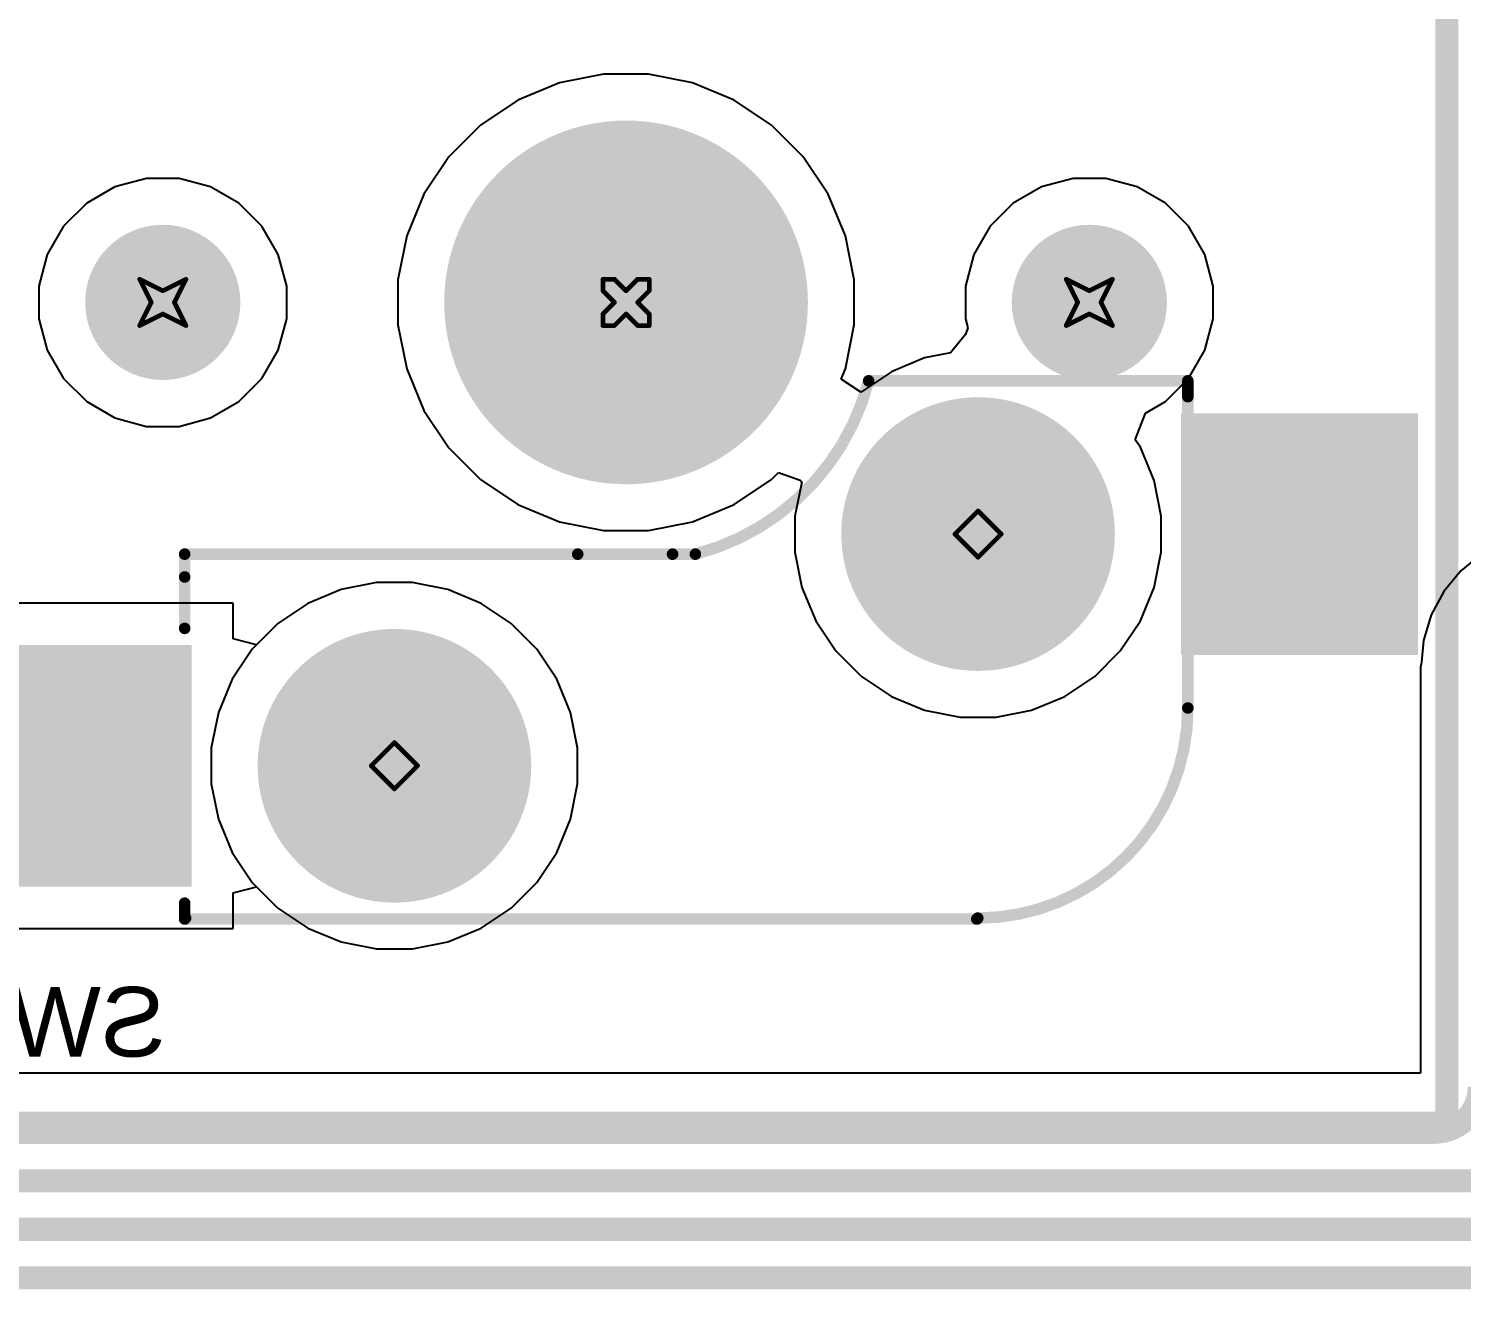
# Model space of a CAD drawing. Header units: inches. Extents: x 0 to 386, y 0 to 148.
# Drawn here: x 92.53 to 108.24, y 49.84 to 63.66 of the extents above; entities that cross this region are included whole.
import ezdxf

# ---------------------------------------------------------------- set-up
doc = ezdxf.new("R2010")
doc.units = ezdxf.units.IN
for name, color, linetype in [('Bottom Layer', 5, 'Continuous'), ('Bottom Overlay', 54, 'Continuous'), ('Bottom Paste', 16, 'Continuous'), ('Bottom Solder', 6, 'Continuous'), ('Drill Drawing', 1, 'Continuous'), ('Pad Holes', 156, 'Continuous'), ('Top Layer', 1, 'Continuous'), ('Top Overlay', 2, 'Continuous'), ('Top Solder', 216, 'Continuous')]:
    doc.layers.add(name, color=color, linetype=linetype)
doc.styles.add('Arial', font='', dxfattribs={"height": 0.2})
doc.styles.get('Arial').set_extended_font_data('Arial')

# ---------------------------------------------------------------- blocks, each defined once
blk = doc.blocks.new('CPG151101S11_16_B_19')
at = {"layer": 'Bottom Layer'}
for points in [[(5.4750081, 3.8150038), (7.975003099999999, 3.8150038), (7.975003099999999, 1.2649962), (5.4750081, 1.2649962)], [(-7.975003099999999, 1.2750038), (-5.4750081, 1.2750038), (-5.4750081, -1.2750038), (-7.975003099999999, -1.2750038)]]:
    blk.add_hatch(color=5, dxfattribs=at).paths.add_polyline_path(points)
at = {"layer": 'Bottom Paste'}
for points in [[(5.4750081, 3.8150038), (7.975003099999999, 3.8150038), (7.975003099999999, 1.2649962), (5.4750081, 1.2649962)], [(-7.975003099999999, 1.2750038), (-5.4750081, 1.2750038), (-5.4750081, -1.2750038), (-7.975003099999999, -1.2750038)]]:
    blk.add_hatch(color=16, dxfattribs=at).paths.add_polyline_path(points)
at = {"layer": 'Bottom Solder'}
for points in [[(5.4249955, 3.8650164), (8.025015699999999, 3.8650164), (8.025015699999999, 1.2149836), (5.4249955, 1.2149836)], [(-8.025015699999999, 1.3250164), (-5.4249955, 1.3250164), (-5.4249955, -1.3250164), (-8.025015699999999, -1.3250164)]]:
    blk.add_hatch(color=6, dxfattribs=at).paths.add_polyline_path(points)
h = blk.add_hatch(color=6, dxfattribs=at)
edge = h.paths.add_edge_path()
edge.add_arc((3.199892, 2.54), 0.1016, 0, 360)
h = blk.add_hatch(color=6, dxfattribs=at)
edge = h.paths.add_edge_path()
edge.add_arc((-3.199892, 0), 0.1016, 0, 360)
h = blk.add_hatch(color=6, dxfattribs=at)
edge = h.paths.add_edge_path()
edge.add_arc((-4.420108, -2.54), 0.1016, 0, 360)
h = blk.add_hatch(color=6, dxfattribs=at)
edge = h.paths.add_edge_path()
edge.add_arc((0.6598919999999999, -2.54), 0.1016, 0, 360)
h = blk.add_hatch(color=6, dxfattribs=at)
edge = h.paths.add_edge_path()
edge.add_arc((5.739891999999999, -2.54), 0.1016, 0, 360)
at = {"layer": 'Pad Holes'}
h = blk.add_hatch(color=7, dxfattribs=at)
edge = h.paths.add_edge_path()
edge.add_arc((3.199892, 2.54), 1.499997, 0, 360)
h = blk.add_hatch(color=7, dxfattribs=at)
edge = h.paths.add_edge_path()
edge.add_arc((-3.199892, 0), 1.499997, 0, 360)
h = blk.add_hatch(color=7, dxfattribs=at)
edge = h.paths.add_edge_path()
edge.add_arc((0.6598919999999999, -2.54), 1.9939, 0, 360)
h = blk.add_hatch(color=7, dxfattribs=at)
edge = h.paths.add_edge_path()
edge.add_arc((-4.420108, -2.54), 0.8509, 0, 360)
h = blk.add_hatch(color=7, dxfattribs=at)
edge = h.paths.add_edge_path()
edge.add_arc((5.739891999999999, -2.54), 0.8509, 0, 360)
at = {"layer": 'Top Solder'}
h = blk.add_hatch(color=216, dxfattribs=at)
edge = h.paths.add_edge_path()
edge.add_arc((3.199892, 2.54), 0.1016, 0, 360)
h = blk.add_hatch(color=216, dxfattribs=at)
edge = h.paths.add_edge_path()
edge.add_arc((-3.199892, 0), 0.1016, 0, 360)
h = blk.add_hatch(color=216, dxfattribs=at)
edge = h.paths.add_edge_path()
edge.add_arc((-4.420108, -2.54), 0.1016, 0, 360)
h = blk.add_hatch(color=216, dxfattribs=at)
edge = h.paths.add_edge_path()
edge.add_arc((0.6598919999999999, -2.54), 0.1016, 0, 360)
h = blk.add_hatch(color=216, dxfattribs=at)
edge = h.paths.add_edge_path()
edge.add_arc((5.739891999999999, -2.54), 0.1016, 0, 360)
at = {"layer": 'Bottom Overlay'}
for points in [[(-5.499989, 1.9063716, 0.127, 0.127, -0.4142135623730951), (-3.1963614, 4.209999199999999, 0.127, 0.127, 0)], [(5.499989, 4.2200068, 0.127, 0.127, 0), (-3.1863538, 4.2200068, 0.127, 0.127, 0)], [(5.499989, 4.2200068, 0.127, 0.127, -0.4142135623730951), (5.4899814, 4.209999199999999, 0.127, 0.127, 0)], [(5.499989, 4.2200068, 0.127, 0.127, 0), (5.499989, 4.046143799999999, 0.127, 0.127, 0)], [(-5.499989, 1.9063716, 0.127, 0.127, 0), (-5.499989, -1.5061438, 0.127, 0.127, 0)], [(5.499989, 1.0338562, 0.127, 0.127, 0), (5.499989, 0.4700016, 0.127, 0.127, 0)], [(5.5000144, 0.4699508, 0.127, 0.127, 0), (5.499989, 0.4700016, 0.127, 0.127, 0)], [(5.5000144, 0.4699508, 0.127, 0.127, 0), (5.5000144, 0.2200148, 0.127, 0.127, 0)], [(-1.99999854, -1.67998394, 0.127, 0.127, -0.2716855530014931), (-0.09999725999999999, 0.22001734, 0.127, 0.127, 0)], [(0.1500124, 0.2200148, 0.127, 0.127, 0), (-0.0999998, 0.2200148, 0.127, 0.127, 0)], [(1.1900154, 0.2200148, 0.127, 0.127, 0), (0.1500124, 0.2200148, 0.127, 0.127, 0)], [(5.5000144, 0.2200148, 0.127, 0.127, 0), (1.1900154, 0.2200148, 0.127, 0.127, 0)], [(-5.499989, -1.5061438, 0.127, 0.127, 0), (-5.499989, -1.6799814, 0.127, 0.127, 0)], [(-1.999996, -1.6799814, 0.127, 0.127, 0), (-5.499989, -1.6799814, 0.127, 0.127, 0)]]:
    blk.add_lwpolyline(points, format="xyseb", dxfattribs=at)
for points in [[(-3.2281114, 4.209999199999999, 0.0635, 0.0635, 1), (-3.1646114, 4.209999199999999, 0.0635, 0.0635, 1)], [(-3.2181038, 4.2200068, 0.0635, 0.0635, 1), (-3.1546038, 4.2200068, 0.0635, 0.0635, 1)], [(5.4582314, 4.209999199999999, 0.0635, 0.0635, 1), (5.521731399999999, 4.209999199999999, 0.0635, 0.0635, 1)], [(5.468239, 4.2200068, 0.0635, 0.0635, 1), (5.531739, 4.2200068, 0.0635, 0.0635, 1)], [(5.468239, 4.2200068, 0.0635, 0.0635, 1), (5.531739, 4.2200068, 0.0635, 0.0635, 1)], [(5.468239, 4.2200068, 0.0635, 0.0635, 1), (5.531739, 4.2200068, 0.0635, 0.0635, 1)], [(5.468239, 4.046143799999999, 0.0635, 0.0635, 1), (5.531739, 4.046143799999999, 0.0635, 0.0635, 1)], [(-5.531739, 1.9063716, 0.0635, 0.0635, 1), (-5.468239, 1.9063716, 0.0635, 0.0635, 1)], [(-5.531739, 1.9063716, 0.0635, 0.0635, 1), (-5.468239, 1.9063716, 0.0635, 0.0635, 1)], [(5.468239, 1.0338562, 0.0635, 0.0635, 1), (5.531739, 1.0338562, 0.0635, 0.0635, 1)], [(5.468239, 0.4700016, 0.0635, 0.0635, 1), (5.531739, 0.4700016, 0.0635, 0.0635, 1)], [(5.468239, 0.4700016, 0.0635, 0.0635, 1), (5.531739, 0.4700016, 0.0635, 0.0635, 1)], [(5.4682644, 0.4699508, 0.0635, 0.0635, 1), (5.5317644, 0.4699508, 0.0635, 0.0635, 1)], [(5.4682644, 0.4699508, 0.0635, 0.0635, 1), (5.5317644, 0.4699508, 0.0635, 0.0635, 1)], [(-0.1317498, 0.2200148, 0.0635, 0.0635, 1), (-0.0682498, 0.2200148, 0.0635, 0.0635, 1)], [(-0.13174726, 0.22001734, 0.0635, 0.0635, 1), (-0.06824725999999999, 0.22001734, 0.0635, 0.0635, 1)], [(0.1182624, 0.2200148, 0.0635, 0.0635, 1), (0.1817624, 0.2200148, 0.0635, 0.0635, 1)], [(0.1182624, 0.2200148, 0.0635, 0.0635, 1), (0.1817624, 0.2200148, 0.0635, 0.0635, 1)], [(1.1582654, 0.2200148, 0.0635, 0.0635, 1), (1.2217654, 0.2200148, 0.0635, 0.0635, 1)], [(1.1582654, 0.2200148, 0.0635, 0.0635, 1), (1.2217654, 0.2200148, 0.0635, 0.0635, 1)], [(5.4682644, 0.2200148, 0.0635, 0.0635, 1), (5.5317644, 0.2200148, 0.0635, 0.0635, 1)], [(5.4682644, 0.2200148, 0.0635, 0.0635, 1), (5.5317644, 0.2200148, 0.0635, 0.0635, 1)], [(-5.531739, -1.5061438, 0.0635, 0.0635, 1), (-5.468239, -1.5061438, 0.0635, 0.0635, 1)], [(-5.531739, -1.5061438, 0.0635, 0.0635, 1), (-5.468239, -1.5061438, 0.0635, 0.0635, 1)], [(-5.531739, -1.6799814, 0.0635, 0.0635, 1), (-5.468239, -1.6799814, 0.0635, 0.0635, 1)], [(-5.531739, -1.6799814, 0.0635, 0.0635, 1), (-5.468239, -1.6799814, 0.0635, 0.0635, 1)], [(-2.03174854, -1.67998394, 0.0635, 0.0635, 1), (-1.96824854, -1.67998394, 0.0635, 0.0635, 1)], [(-2.031746, -1.6799814, 0.0635, 0.0635, 1), (-1.968246, -1.6799814, 0.0635, 0.0635, 1)]]:
    blk.add_lwpolyline(points, format="xyseb", close=True, dxfattribs=at)

msp = doc.modelspace()

# ---------------------------------------------------------------- linework, layer by layer
at = {"layer": 'Bottom Layer'}
for p, q in [((98.83847644, 63.16190567999999), (98.35511444, 63.06575906)), ((99.33130756, 63.16190567999999), (98.83847644, 63.16190567999999)), ((99.81466956, 63.06575906), (99.33130756, 63.16190567999999)), ((98.35511444, 63.06575906), (97.89979911999998, 62.87716151999999)), ((100.26998488, 62.87716151999999), (99.81466956, 63.06575906)), ((97.89979911999998, 62.87716151999999), (97.49002346, 62.60335713999999)), ((100.67976054, 62.60335713999999), (100.26998488, 62.87716151999999)), ((97.49002346, 62.60335713999999), (97.14154054, 62.25487422)), ((101.02824346, 62.25487422), (100.67976054, 62.60335713999999)), ((97.14154054, 62.25487422), (96.86773615999999, 61.84509856)), ((101.30204784, 61.84509856), (101.02824346, 62.25487422)), ((93.48037692, 61.92629728), (93.17050961999999, 61.74739492)), ((93.82598963999999, 62.01890568), (93.48037692, 61.92629728)), ((94.18379436, 62.01890568), (93.82598963999999, 62.01890568)), ((94.52940708, 61.92629728), (94.18379436, 62.01890568)), ((94.83927437999999, 61.74739492), (94.52940708, 61.92629728)), ((103.64037692, 61.92629728), (103.33050962, 61.74739492)), ((103.98598964, 62.01890568), (103.64037692, 61.92629728)), ((104.34379436, 62.01890568), (103.98598964, 62.01890568)), ((104.68940708, 61.92629728), (104.34379436, 62.01890568)), ((104.99927438, 61.74739492), (104.68940708, 61.92629728)), ((93.17050961999999, 61.74739492), (92.91750275999999, 61.49438806)), ((95.09228123999999, 61.49438806), (94.83927437999999, 61.74739492)), ((96.86773615999999, 61.84509856), (96.67913862, 61.38978324)), ((101.49064538, 61.38978324), (101.30204784, 61.84509856)), ((103.33050962, 61.74739492), (103.07750276, 61.49438806)), ((105.25228124, 61.49438806), (104.99927438, 61.74739492)), ((92.91750275999999, 61.49438806), (92.7386004, 61.18452076)), ((95.27118359999999, 61.18452076), (95.09228123999999, 61.49438806)), ((103.07750276, 61.49438806), (102.8986004, 61.18452076)), ((105.4311836, 61.18452076), (105.25228124, 61.49438806)), ((96.67913862, 61.38978324), (96.58299199999999, 60.90642124)), ((101.586792, 60.90642124), (101.49064538, 61.38978324)), ((92.7386004, 61.18452076), (92.64599199999999, 60.83890803999999)), ((95.36379199999999, 60.83890803999999), (95.27118359999999, 61.18452076)), ((102.8986004, 61.18452076), (102.805992, 60.83890803999999)), ((105.523792, 60.83890803999999), (105.4311836, 61.18452076)), ((92.64599199999999, 60.83890803999999), (92.64599199999999, 60.48110332)), ((95.36379199999999, 60.48110332), (95.36379199999999, 60.83890803999999)), ((96.58299199999999, 60.90642124), (96.58299199999999, 60.41359011999999)), ((101.586792, 60.41359011999999), (101.586792, 60.90642124)), ((102.805992, 60.83890803999999), (102.805992, 60.48110332)), ((105.523792, 60.48110332), (105.523792, 60.83890803999999)), ((92.64599199999999, 60.48110332), (92.7386004, 60.13549059999999)), ((95.27118359999999, 60.13549059999999), (95.36379199999999, 60.48110332)), ((96.58299199999999, 60.41359011999999), (96.67913862, 59.93022812)), ((101.49064538, 59.93022812), (101.586792, 60.41359011999999)), ((102.805992, 60.48110332), (102.83254516, 60.38200522)), ((102.83254516, 60.38200522), (102.80713246, 60.30662817999999)), ((105.4311836, 60.13549059999999), (105.523792, 60.48110332)), ((102.80713246, 60.30662817999999), (102.64317292, 60.10736772)), ((92.7386004, 60.13549059999999), (92.91750275999999, 59.8256233)), ((95.09228123999999, 59.8256233), (95.27118359999999, 60.13549059999999)), ((102.3589647, 60.05083494), (101.99353236, 59.89946871999999)), ((102.64317292, 60.10736772), (102.3589647, 60.05083494)), ((105.25228124, 59.8256233), (105.4311836, 60.13549059999999)), ((96.67913862, 59.93022812), (96.86773615999999, 59.4749128)), ((101.44446564, 59.81874244), (101.49064538, 59.93022812)), ((101.99353236, 59.89946871999999), (101.66465316, 59.67971807999999)), ((92.91750275999999, 59.8256233), (93.17050961999999, 59.57261644)), ((94.83927437999999, 59.57261644), (95.09228123999999, 59.8256233)), ((101.65979922, 59.67486414), (101.44446564, 59.81874244)), ((104.99927438, 59.57261644), (105.25228124, 59.8256233)), ((93.17050961999999, 59.57261644), (93.48037692, 59.39371408)), ((94.52940708, 59.39371408), (94.83927437999999, 59.57261644)), ((101.66465316, 59.67971807999999), (101.65979922, 59.67486414)), ((104.7793815, 59.44566216), (104.99927438, 59.57261644)), ((93.48037692, 59.39371408), (93.82598963999999, 59.30110568)), ((94.18379436, 59.30110568), (94.52940708, 59.39371408)), ((96.86773615999999, 59.4749128), (97.14154054, 59.06513713999999)), ((104.66859178, 59.15428098), (104.7793815, 59.44566216)), ((93.82598963999999, 59.30110568), (94.18379436, 59.30110568)), ((104.72413904, 59.07114932), (104.66859178, 59.15428098)), ((104.87550526, 58.70571698), (104.72413904, 59.07114932)), ((97.14154054, 59.06513713999999), (97.49002346, 58.71665422)), ((100.67976054, 58.71665422), (100.75713656, 58.79403024)), ((100.75713656, 58.79403024), (100.99449448, 58.70951935999999)), ((97.49002346, 58.71665422), (97.89979911999998, 58.44284984)), ((100.26998488, 58.44284984), (100.67976054, 58.71665422)), ((101.01032376, 58.68800556), (100.936679, 58.31777516)), ((100.99449448, 58.70951935999999), (101.01032376, 58.68800556)), ((104.952673, 58.31777516), (104.87550526, 58.70571698)), ((97.89979911999998, 58.44284984), (98.35511444, 58.25425229999999)), ((99.81466956, 58.25425229999999), (100.26998488, 58.44284984)), ((100.936679, 58.31777516), (100.936679, 57.9222362)), ((104.952673, 57.9222362), (104.952673, 58.31777516)), ((98.35511444, 58.25425229999999), (98.83847644, 58.15810568)), ((98.83847644, 58.15810568), (99.33130756, 58.15810568)), ((99.33130756, 58.15810568), (99.81466956, 58.25425229999999)), ((100.936679, 57.9222362), (101.01384674, 57.53429438)), ((104.87550526, 57.53429438), (104.952673, 57.9222362)), ((108.46309778, 57.90270867999999), (108.23697682, 57.71713628)), ((108.23697682, 57.71713628), (108.05140442, 57.49101532)), ((95.95918069999999, 57.51083494), (95.59374835999999, 57.35946872)), ((96.34712252, 57.58800268), (95.95918069999999, 57.51083494)), ((96.74266148, 57.58800268), (96.34712252, 57.58800268)), ((97.13060329999999, 57.51083494), (96.74266148, 57.58800268)), ((97.49603563999999, 57.35946872), (97.13060329999999, 57.51083494)), ((101.01384674, 57.53429438), (101.16521296, 57.16886204)), ((104.72413904, 57.16886204), (104.87550526, 57.53429438)), ((94.7777759, 57.36300948), (91.26178089999999, 57.36300948)), ((94.7777759, 56.97252258), (94.7777759, 57.36300948)), ((95.59374835999999, 57.35946872), (95.26486915999999, 57.13971807999999)), ((97.82491484, 57.13971807999999), (97.49603563999999, 57.35946872)), ((108.05140442, 57.49101532), (107.9135129, 57.23303513999999)), ((107.9135129, 57.23303513999999), (107.82859816, 56.9531119)), ((95.26486915999999, 57.13971807999999), (95.0317759, 56.90662482)), ((98.10460439999999, 56.86002851999999), (97.82491484, 57.13971807999999)), ((101.16521296, 57.16886204), (101.3849636, 56.83998284)), ((104.5043884, 56.83998284), (104.72413904, 57.16886204)), ((95.0317759, 56.90662482), (94.7777759, 56.97252258)), ((107.82859816, 56.9531119), (107.8050803, 56.71433158)), ((98.32435504, 56.53114932), (98.10460439999999, 56.86002851999999)), ((101.3849636, 56.83998284), (101.66465316, 56.56029328)), ((104.22469884, 56.56029328), (104.5043884, 56.83998284)), ((107.8050803, 56.71433158), (107.79467138, 56.66199996)), ((101.66465316, 56.56029328), (101.99353236, 56.34054264)), ((103.89581964, 56.34054264), (104.22469884, 56.56029328)), ((107.79467138, 56.66199996), (107.79467138, 52.20943837999999)), ((98.47572126, 56.16571698), (98.32435504, 56.53114932)), ((101.99353236, 56.34054264), (102.3589647, 56.18917642)), ((103.5303873, 56.18917642), (103.89581964, 56.34054264)), ((98.552889, 55.77777516), (98.47572126, 56.16571698)), ((102.3589647, 56.18917642), (102.74690652, 56.11200868)), ((102.74690652, 56.11200868), (103.14244548, 56.11200868)), ((103.14244548, 56.11200868), (103.5303873, 56.18917642)), ((98.552889, 55.3822362), (98.552889, 55.77777516)), ((98.47572126, 54.99429438), (98.552889, 55.3822362)), ((98.32435504, 54.62886204), (98.47572126, 54.99429438)), ((98.10460439999999, 54.29998283999999), (98.32435504, 54.62886204)), ((94.7777759, 54.18748878), (95.0317759, 54.25338654)), ((95.0317759, 54.25338654), (95.26486915999999, 54.02029328)), ((97.82491484, 54.02029328), (98.10460439999999, 54.29998283999999)), ((94.7777759, 53.79700188), (94.7777759, 54.18748878)), ((95.26486915999999, 54.02029328), (95.59374835999999, 53.80054264)), ((97.49603563999999, 53.80054264), (97.82491484, 54.02029328)), ((91.26178089999999, 53.79700188), (94.7777759, 53.79700188)), ((95.59374835999999, 53.80054264), (95.95918069999999, 53.64917642)), ((97.13060329999999, 53.64917642), (97.49603563999999, 53.80054264)), ((95.95918069999999, 53.64917642), (96.34712252, 53.57200868)), ((96.34712252, 53.57200868), (96.74266148, 53.57200868)), ((96.74266148, 53.57200868), (97.13060329999999, 53.64917642)), ((107.79467138, 52.20943837999999), (91.13246441999999, 52.20943837999999))]:
    msp.add_line(p, q, dxfattribs=at)
for points in [[(108.4421123, 52.06221744, 0.254, 0.254, -0.4142135623730951), (107.94189232, 51.56199745999999, 0.254, 0.254, 0)], [(91.13246441999999, 51.56199745999999, 0.254, 0.254, 0), (107.94189232, 51.56199745999999, 0.254, 0.254, 0)], [(63.0811286, 51.03049992, 0.254, 0.254, 0), (108.46661314, 51.03049992, 0.254, 0.254, 0)], [(23.12309574, 50.49900237999999, 0.254, 0.254, 0), (108.89492318, 50.49900237999999, 0.254, 0.254, 0)], [(23.03755108, 49.96750484, 0.254, 0.254, 0), (109.4108683, 49.96750484, 0.254, 0.254, 0)]]:
    msp.add_lwpolyline(points, format="xyseb", dxfattribs=at)
msp.add_lwpolyline([(107.87839232, 51.56199745999999, 0.127, 0.127, 1), (108.00539232, 51.56199745999999, 0.127, 0.127, 1)], format="xyseb", close=True, dxfattribs=at)
msp.add_lwpolyline([(107.87839232, 51.56199745999999, 0.127, 0.127, 1), (108.00539232, 51.56199745999999, 0.127, 0.127, 1)], format="xyseb", close=True, dxfattribs=at)
at = {"layer": 'Drill Drawing'}
for points in [[(93.750892, 60.91400568, 0.0508, 0.0508, 0), (94.004892, 60.78700568, 0.0508, 0.0508, 0)], [(93.750892, 60.91400568, 0.0508, 0.0508, 0), (93.877892, 60.66000567999999, 0.0508, 0.0508, 0)], [(94.004892, 60.78700568, 0.0508, 0.0508, 0), (94.258892, 60.91400568, 0.0508, 0.0508, 0)], [(94.131892, 60.66000567999999, 0.0508, 0.0508, 0), (94.258892, 60.91400568, 0.0508, 0.0508, 0)], [(98.83089199999999, 60.78700568, 0.0508, 0.0508, 0), (98.83089199999999, 60.91400568, 0.0508, 0.0508, 0)], [(98.83089199999999, 60.91400568, 0.0508, 0.0508, 0), (98.957892, 60.91400568, 0.0508, 0.0508, 0)], [(98.83089199999999, 60.78700568, 0.0508, 0.0508, 0), (98.957892, 60.66000567999999, 0.0508, 0.0508, 0)], [(98.957892, 60.91400568, 0.0508, 0.0508, 0), (99.084892, 60.78700568, 0.0508, 0.0508, 0)], [(99.084892, 60.78700568, 0.0508, 0.0508, 0), (99.21189199999999, 60.91400568, 0.0508, 0.0508, 0)], [(99.21189199999999, 60.91400568, 0.0508, 0.0508, 0), (99.33889199999999, 60.91400568, 0.0508, 0.0508, 0)], [(99.21189199999999, 60.66000567999999, 0.0508, 0.0508, 0), (99.33889199999999, 60.78700568, 0.0508, 0.0508, 0)], [(99.33889199999999, 60.78700568, 0.0508, 0.0508, 0), (99.33889199999999, 60.91400568, 0.0508, 0.0508, 0)], [(103.910892, 60.91400568, 0.0508, 0.0508, 0), (104.164892, 60.78700568, 0.0508, 0.0508, 0)], [(103.910892, 60.91400568, 0.0508, 0.0508, 0), (104.037892, 60.66000567999999, 0.0508, 0.0508, 0)], [(104.164892, 60.78700568, 0.0508, 0.0508, 0), (104.418892, 60.91400568, 0.0508, 0.0508, 0)], [(104.291892, 60.66000567999999, 0.0508, 0.0508, 0), (104.418892, 60.91400568, 0.0508, 0.0508, 0)], [(93.750892, 60.40600568, 0.0508, 0.0508, 0), (93.877892, 60.66000567999999, 0.0508, 0.0508, 0)], [(94.131892, 60.66000567999999, 0.0508, 0.0508, 0), (94.258892, 60.40600568, 0.0508, 0.0508, 0)], [(98.83089199999999, 60.53300568, 0.0508, 0.0508, 0), (98.957892, 60.66000567999999, 0.0508, 0.0508, 0)], [(99.21189199999999, 60.66000567999999, 0.0508, 0.0508, 0), (99.33889199999999, 60.53300568, 0.0508, 0.0508, 0)], [(103.910892, 60.40600568, 0.0508, 0.0508, 0), (104.037892, 60.66000567999999, 0.0508, 0.0508, 0)], [(104.291892, 60.66000567999999, 0.0508, 0.0508, 0), (104.418892, 60.40600568, 0.0508, 0.0508, 0)], [(93.750892, 60.40600568, 0.0508, 0.0508, 0), (94.004892, 60.53300568, 0.0508, 0.0508, 0)], [(94.004892, 60.53300568, 0.0508, 0.0508, 0), (94.258892, 60.40600568, 0.0508, 0.0508, 0)], [(98.83089199999999, 60.40600568, 0.0508, 0.0508, 0), (98.83089199999999, 60.53300568, 0.0508, 0.0508, 0)], [(98.957892, 60.40600568, 0.0508, 0.0508, 0), (99.084892, 60.53300568, 0.0508, 0.0508, 0)], [(99.084892, 60.53300568, 0.0508, 0.0508, 0), (99.21189199999999, 60.40600568, 0.0508, 0.0508, 0)], [(99.33889199999999, 60.40600568, 0.0508, 0.0508, 0), (99.33889199999999, 60.53300568, 0.0508, 0.0508, 0)], [(103.910892, 60.40600568, 0.0508, 0.0508, 0), (104.164892, 60.53300568, 0.0508, 0.0508, 0)], [(104.164892, 60.53300568, 0.0508, 0.0508, 0), (104.418892, 60.40600568, 0.0508, 0.0508, 0)], [(98.83089199999999, 60.40600568, 0.0508, 0.0508, 0), (98.957892, 60.40600568, 0.0508, 0.0508, 0)], [(99.21189199999999, 60.40600568, 0.0508, 0.0508, 0), (99.33889199999999, 60.40600568, 0.0508, 0.0508, 0)], [(102.690676, 58.12000568, 0.0508, 0.0508, 0), (102.944676, 58.37400568, 0.0508, 0.0508, 0)], [(102.944676, 58.37400568, 0.0508, 0.0508, 0), (103.198676, 58.12000568, 0.0508, 0.0508, 0)], [(102.690676, 58.12000568, 0.0508, 0.0508, 0), (102.944676, 57.86600567999999, 0.0508, 0.0508, 0)], [(102.944676, 57.86600567999999, 0.0508, 0.0508, 0), (103.198676, 58.12000568, 0.0508, 0.0508, 0)], [(96.29089199999999, 55.58000568, 0.0508, 0.0508, 0), (96.54489199999999, 55.83400567999999, 0.0508, 0.0508, 0)], [(96.54489199999999, 55.83400567999999, 0.0508, 0.0508, 0), (96.798892, 55.58000568, 0.0508, 0.0508, 0)], [(96.29089199999999, 55.58000568, 0.0508, 0.0508, 0), (96.54489199999999, 55.32600567999999, 0.0508, 0.0508, 0)], [(96.54489199999999, 55.32600567999999, 0.0508, 0.0508, 0), (96.798892, 55.58000568, 0.0508, 0.0508, 0)]]:
    msp.add_lwpolyline(points, format="xyseb", dxfattribs=at)
for points in [[(93.738192, 60.91400568, 0.0254, 0.0254, 1), (93.76359199999999, 60.91400568, 0.0254, 0.0254, 1)], [(93.738192, 60.91400568, 0.0254, 0.0254, 1), (93.76359199999999, 60.91400568, 0.0254, 0.0254, 1)], [(93.992192, 60.78700568, 0.0254, 0.0254, 1), (94.017592, 60.78700568, 0.0254, 0.0254, 1)], [(93.992192, 60.78700568, 0.0254, 0.0254, 1), (94.017592, 60.78700568, 0.0254, 0.0254, 1)], [(94.246192, 60.91400568, 0.0254, 0.0254, 1), (94.271592, 60.91400568, 0.0254, 0.0254, 1)], [(94.246192, 60.91400568, 0.0254, 0.0254, 1), (94.271592, 60.91400568, 0.0254, 0.0254, 1)], [(98.818192, 60.91400568, 0.0254, 0.0254, 1), (98.843592, 60.91400568, 0.0254, 0.0254, 1)], [(98.818192, 60.91400568, 0.0254, 0.0254, 1), (98.843592, 60.91400568, 0.0254, 0.0254, 1)], [(98.818192, 60.78700568, 0.0254, 0.0254, 1), (98.843592, 60.78700568, 0.0254, 0.0254, 1)], [(98.818192, 60.78700568, 0.0254, 0.0254, 1), (98.843592, 60.78700568, 0.0254, 0.0254, 1)], [(98.94519199999999, 60.91400568, 0.0254, 0.0254, 1), (98.970592, 60.91400568, 0.0254, 0.0254, 1)], [(98.94519199999999, 60.91400568, 0.0254, 0.0254, 1), (98.970592, 60.91400568, 0.0254, 0.0254, 1)], [(99.07219199999999, 60.78700568, 0.0254, 0.0254, 1), (99.09759199999999, 60.78700568, 0.0254, 0.0254, 1)], [(99.07219199999999, 60.78700568, 0.0254, 0.0254, 1), (99.09759199999999, 60.78700568, 0.0254, 0.0254, 1)], [(99.199192, 60.91400568, 0.0254, 0.0254, 1), (99.224592, 60.91400568, 0.0254, 0.0254, 1)], [(99.199192, 60.91400568, 0.0254, 0.0254, 1), (99.224592, 60.91400568, 0.0254, 0.0254, 1)], [(99.326192, 60.91400568, 0.0254, 0.0254, 1), (99.351592, 60.91400568, 0.0254, 0.0254, 1)], [(99.326192, 60.91400568, 0.0254, 0.0254, 1), (99.351592, 60.91400568, 0.0254, 0.0254, 1)], [(99.326192, 60.78700568, 0.0254, 0.0254, 1), (99.351592, 60.78700568, 0.0254, 0.0254, 1)], [(99.326192, 60.78700568, 0.0254, 0.0254, 1), (99.351592, 60.78700568, 0.0254, 0.0254, 1)], [(103.898192, 60.91400568, 0.0254, 0.0254, 1), (103.923592, 60.91400568, 0.0254, 0.0254, 1)], [(103.898192, 60.91400568, 0.0254, 0.0254, 1), (103.923592, 60.91400568, 0.0254, 0.0254, 1)], [(104.152192, 60.78700568, 0.0254, 0.0254, 1), (104.177592, 60.78700568, 0.0254, 0.0254, 1)], [(104.152192, 60.78700568, 0.0254, 0.0254, 1), (104.177592, 60.78700568, 0.0254, 0.0254, 1)], [(104.406192, 60.91400568, 0.0254, 0.0254, 1), (104.431592, 60.91400568, 0.0254, 0.0254, 1)], [(104.406192, 60.91400568, 0.0254, 0.0254, 1), (104.431592, 60.91400568, 0.0254, 0.0254, 1)], [(93.865192, 60.66000567999999, 0.0254, 0.0254, 1), (93.890592, 60.66000567999999, 0.0254, 0.0254, 1)], [(93.865192, 60.66000567999999, 0.0254, 0.0254, 1), (93.890592, 60.66000567999999, 0.0254, 0.0254, 1)], [(94.119192, 60.66000567999999, 0.0254, 0.0254, 1), (94.14459199999999, 60.66000567999999, 0.0254, 0.0254, 1)], [(94.119192, 60.66000567999999, 0.0254, 0.0254, 1), (94.14459199999999, 60.66000567999999, 0.0254, 0.0254, 1)], [(98.94519199999999, 60.66000567999999, 0.0254, 0.0254, 1), (98.970592, 60.66000567999999, 0.0254, 0.0254, 1)], [(98.94519199999999, 60.66000567999999, 0.0254, 0.0254, 1), (98.970592, 60.66000567999999, 0.0254, 0.0254, 1)], [(99.199192, 60.66000567999999, 0.0254, 0.0254, 1), (99.224592, 60.66000567999999, 0.0254, 0.0254, 1)], [(99.199192, 60.66000567999999, 0.0254, 0.0254, 1), (99.224592, 60.66000567999999, 0.0254, 0.0254, 1)], [(104.025192, 60.66000567999999, 0.0254, 0.0254, 1), (104.050592, 60.66000567999999, 0.0254, 0.0254, 1)], [(104.025192, 60.66000567999999, 0.0254, 0.0254, 1), (104.050592, 60.66000567999999, 0.0254, 0.0254, 1)], [(104.279192, 60.66000567999999, 0.0254, 0.0254, 1), (104.304592, 60.66000567999999, 0.0254, 0.0254, 1)], [(104.279192, 60.66000567999999, 0.0254, 0.0254, 1), (104.304592, 60.66000567999999, 0.0254, 0.0254, 1)], [(93.992192, 60.53300568, 0.0254, 0.0254, 1), (94.017592, 60.53300568, 0.0254, 0.0254, 1)], [(93.992192, 60.53300568, 0.0254, 0.0254, 1), (94.017592, 60.53300568, 0.0254, 0.0254, 1)], [(98.818192, 60.53300568, 0.0254, 0.0254, 1), (98.843592, 60.53300568, 0.0254, 0.0254, 1)], [(98.818192, 60.53300568, 0.0254, 0.0254, 1), (98.843592, 60.53300568, 0.0254, 0.0254, 1)], [(99.07219199999999, 60.53300568, 0.0254, 0.0254, 1), (99.09759199999999, 60.53300568, 0.0254, 0.0254, 1)], [(99.07219199999999, 60.53300568, 0.0254, 0.0254, 1), (99.09759199999999, 60.53300568, 0.0254, 0.0254, 1)], [(99.326192, 60.53300568, 0.0254, 0.0254, 1), (99.351592, 60.53300568, 0.0254, 0.0254, 1)], [(99.326192, 60.53300568, 0.0254, 0.0254, 1), (99.351592, 60.53300568, 0.0254, 0.0254, 1)], [(104.152192, 60.53300568, 0.0254, 0.0254, 1), (104.177592, 60.53300568, 0.0254, 0.0254, 1)], [(104.152192, 60.53300568, 0.0254, 0.0254, 1), (104.177592, 60.53300568, 0.0254, 0.0254, 1)], [(93.738192, 60.40600568, 0.0254, 0.0254, 1), (93.76359199999999, 60.40600568, 0.0254, 0.0254, 1)], [(93.738192, 60.40600568, 0.0254, 0.0254, 1), (93.76359199999999, 60.40600568, 0.0254, 0.0254, 1)], [(94.246192, 60.40600568, 0.0254, 0.0254, 1), (94.271592, 60.40600568, 0.0254, 0.0254, 1)], [(94.246192, 60.40600568, 0.0254, 0.0254, 1), (94.271592, 60.40600568, 0.0254, 0.0254, 1)], [(98.818192, 60.40600568, 0.0254, 0.0254, 1), (98.843592, 60.40600568, 0.0254, 0.0254, 1)], [(98.818192, 60.40600568, 0.0254, 0.0254, 1), (98.843592, 60.40600568, 0.0254, 0.0254, 1)], [(98.94519199999999, 60.40600568, 0.0254, 0.0254, 1), (98.970592, 60.40600568, 0.0254, 0.0254, 1)], [(98.94519199999999, 60.40600568, 0.0254, 0.0254, 1), (98.970592, 60.40600568, 0.0254, 0.0254, 1)], [(99.199192, 60.40600568, 0.0254, 0.0254, 1), (99.224592, 60.40600568, 0.0254, 0.0254, 1)], [(99.199192, 60.40600568, 0.0254, 0.0254, 1), (99.224592, 60.40600568, 0.0254, 0.0254, 1)], [(99.326192, 60.40600568, 0.0254, 0.0254, 1), (99.351592, 60.40600568, 0.0254, 0.0254, 1)], [(99.326192, 60.40600568, 0.0254, 0.0254, 1), (99.351592, 60.40600568, 0.0254, 0.0254, 1)], [(103.898192, 60.40600568, 0.0254, 0.0254, 1), (103.923592, 60.40600568, 0.0254, 0.0254, 1)], [(103.898192, 60.40600568, 0.0254, 0.0254, 1), (103.923592, 60.40600568, 0.0254, 0.0254, 1)], [(104.406192, 60.40600568, 0.0254, 0.0254, 1), (104.431592, 60.40600568, 0.0254, 0.0254, 1)], [(104.406192, 60.40600568, 0.0254, 0.0254, 1), (104.431592, 60.40600568, 0.0254, 0.0254, 1)], [(102.931976, 58.37400568, 0.0254, 0.0254, 1), (102.957376, 58.37400568, 0.0254, 0.0254, 1)], [(102.931976, 58.37400568, 0.0254, 0.0254, 1), (102.957376, 58.37400568, 0.0254, 0.0254, 1)], [(102.677976, 58.12000568, 0.0254, 0.0254, 1), (102.703376, 58.12000568, 0.0254, 0.0254, 1)], [(102.677976, 58.12000568, 0.0254, 0.0254, 1), (102.703376, 58.12000568, 0.0254, 0.0254, 1)], [(103.185976, 58.12000568, 0.0254, 0.0254, 1), (103.211376, 58.12000568, 0.0254, 0.0254, 1)], [(103.185976, 58.12000568, 0.0254, 0.0254, 1), (103.211376, 58.12000568, 0.0254, 0.0254, 1)], [(102.931976, 57.86600567999999, 0.0254, 0.0254, 1), (102.957376, 57.86600567999999, 0.0254, 0.0254, 1)], [(102.931976, 57.86600567999999, 0.0254, 0.0254, 1), (102.957376, 57.86600567999999, 0.0254, 0.0254, 1)], [(96.532192, 55.83400567999999, 0.0254, 0.0254, 1), (96.557592, 55.83400567999999, 0.0254, 0.0254, 1)], [(96.532192, 55.83400567999999, 0.0254, 0.0254, 1), (96.557592, 55.83400567999999, 0.0254, 0.0254, 1)], [(96.27819199999999, 55.58000568, 0.0254, 0.0254, 1), (96.303592, 55.58000568, 0.0254, 0.0254, 1)], [(96.27819199999999, 55.58000568, 0.0254, 0.0254, 1), (96.303592, 55.58000568, 0.0254, 0.0254, 1)], [(96.786192, 55.58000568, 0.0254, 0.0254, 1), (96.81159199999999, 55.58000568, 0.0254, 0.0254, 1)], [(96.786192, 55.58000568, 0.0254, 0.0254, 1), (96.81159199999999, 55.58000568, 0.0254, 0.0254, 1)], [(96.532192, 55.32600567999999, 0.0254, 0.0254, 1), (96.557592, 55.32600567999999, 0.0254, 0.0254, 1)], [(96.532192, 55.32600567999999, 0.0254, 0.0254, 1), (96.557592, 55.32600567999999, 0.0254, 0.0254, 1)]]:
    msp.add_lwpolyline(points, format="xyseb", close=True, dxfattribs=at)
at = {"layer": 'Top Layer'}
for p, q in [((98.83847644, 63.16190567999999), (98.35511444, 63.06575906)), ((99.33130756, 63.16190567999999), (98.83847644, 63.16190567999999)), ((99.81466956, 63.06575906), (99.33130756, 63.16190567999999)), ((98.35511444, 63.06575906), (97.89979911999998, 62.87716151999999)), ((100.26998488, 62.87716151999999), (99.81466956, 63.06575906)), ((97.89979911999998, 62.87716151999999), (97.49002346, 62.60335713999999)), ((100.67976054, 62.60335713999999), (100.26998488, 62.87716151999999)), ((97.49002346, 62.60335713999999), (97.14154054, 62.25487422)), ((101.02824346, 62.25487422), (100.67976054, 62.60335713999999)), ((97.14154054, 62.25487422), (96.86773615999999, 61.84509856)), ((101.30204784, 61.84509856), (101.02824346, 62.25487422)), ((93.48037692, 61.92629728), (93.17050961999999, 61.74739492)), ((93.82598963999999, 62.01890568), (93.48037692, 61.92629728)), ((94.18379436, 62.01890568), (93.82598963999999, 62.01890568)), ((94.52940708, 61.92629728), (94.18379436, 62.01890568)), ((94.83927437999999, 61.74739492), (94.52940708, 61.92629728)), ((103.64037692, 61.92629728), (103.33050962, 61.74739492)), ((103.98598964, 62.01890568), (103.64037692, 61.92629728)), ((104.34379436, 62.01890568), (103.98598964, 62.01890568)), ((104.68940708, 61.92629728), (104.34379436, 62.01890568)), ((104.99927438, 61.74739492), (104.68940708, 61.92629728)), ((93.17050961999999, 61.74739492), (92.91750275999999, 61.49438806)), ((95.09228123999999, 61.49438806), (94.83927437999999, 61.74739492)), ((96.86773615999999, 61.84509856), (96.67913862, 61.38978324)), ((101.49064538, 61.38978324), (101.30204784, 61.84509856)), ((103.33050962, 61.74739492), (103.07750276, 61.49438806)), ((105.25228124, 61.49438806), (104.99927438, 61.74739492)), ((92.91750275999999, 61.49438806), (92.7386004, 61.18452076)), ((95.27118359999999, 61.18452076), (95.09228123999999, 61.49438806)), ((103.07750276, 61.49438806), (102.8986004, 61.18452076)), ((105.4311836, 61.18452076), (105.25228124, 61.49438806)), ((96.67913862, 61.38978324), (96.58299199999999, 60.90642124)), ((101.586792, 60.90642124), (101.49064538, 61.38978324)), ((92.7386004, 61.18452076), (92.64599199999999, 60.83890803999999)), ((95.36379199999999, 60.83890803999999), (95.27118359999999, 61.18452076)), ((102.8986004, 61.18452076), (102.805992, 60.83890803999999)), ((105.523792, 60.83890803999999), (105.4311836, 61.18452076)), ((92.64599199999999, 60.83890803999999), (92.64599199999999, 60.48110332)), ((95.36379199999999, 60.48110332), (95.36379199999999, 60.83890803999999)), ((96.58299199999999, 60.90642124), (96.58299199999999, 60.41359011999999)), ((101.586792, 60.41359011999999), (101.586792, 60.90642124)), ((102.805992, 60.83890803999999), (102.805992, 60.48110332)), ((105.523792, 60.48110332), (105.523792, 60.83890803999999)), ((92.64599199999999, 60.48110332), (92.7386004, 60.13549059999999)), ((95.27118359999999, 60.13549059999999), (95.36379199999999, 60.48110332)), ((96.58299199999999, 60.41359011999999), (96.67913862, 59.93022812)), ((101.49064538, 59.93022812), (101.586792, 60.41359011999999)), ((102.805992, 60.48110332), (102.83254516, 60.38200522)), ((102.83254516, 60.38200522), (102.80713246, 60.30662817999999)), ((105.4311836, 60.13549059999999), (105.523792, 60.48110332)), ((102.80713246, 60.30662817999999), (102.64317292, 60.10736772)), ((92.7386004, 60.13549059999999), (92.91750275999999, 59.8256233)), ((95.09228123999999, 59.8256233), (95.27118359999999, 60.13549059999999)), ((102.3589647, 60.05083494), (101.99353236, 59.89946871999999)), ((102.64317292, 60.10736772), (102.3589647, 60.05083494)), ((105.25228124, 59.8256233), (105.4311836, 60.13549059999999)), ((96.67913862, 59.93022812), (96.86773615999999, 59.4749128)), ((101.44446564, 59.81874244), (101.49064538, 59.93022812)), ((101.99353236, 59.89946871999999), (101.66465316, 59.67971807999999)), ((92.91750275999999, 59.8256233), (93.17050961999999, 59.57261644)), ((94.83927437999999, 59.57261644), (95.09228123999999, 59.8256233)), ((101.65979922, 59.67486414), (101.44446564, 59.81874244)), ((104.99927438, 59.57261644), (105.25228124, 59.8256233)), ((93.17050961999999, 59.57261644), (93.48037692, 59.39371408)), ((94.52940708, 59.39371408), (94.83927437999999, 59.57261644)), ((101.66465316, 59.67971807999999), (101.65979922, 59.67486414)), ((104.7793815, 59.44566216), (104.99927438, 59.57261644)), ((93.48037692, 59.39371408), (93.82598963999999, 59.30110568)), ((94.18379436, 59.30110568), (94.52940708, 59.39371408)), ((96.86773615999999, 59.4749128), (97.14154054, 59.06513713999999)), ((104.66859178, 59.15428098), (104.7793815, 59.44566216)), ((93.82598963999999, 59.30110568), (94.18379436, 59.30110568)), ((104.72413904, 59.07114932), (104.66859178, 59.15428098)), ((104.87550526, 58.70571698), (104.72413904, 59.07114932)), ((97.14154054, 59.06513713999999), (97.49002346, 58.71665422)), ((100.67976054, 58.71665422), (100.75713656, 58.79403024)), ((100.75713656, 58.79403024), (100.99449448, 58.70951935999999)), ((97.49002346, 58.71665422), (97.89979911999998, 58.44284984)), ((100.26998488, 58.44284984), (100.67976054, 58.71665422)), ((101.01032376, 58.68800556), (100.936679, 58.31777516)), ((100.99449448, 58.70951935999999), (101.01032376, 58.68800556)), ((104.952673, 58.31777516), (104.87550526, 58.70571698)), ((97.89979911999998, 58.44284984), (98.35511444, 58.25425229999999)), ((99.81466956, 58.25425229999999), (100.26998488, 58.44284984)), ((100.936679, 58.31777516), (100.936679, 57.9222362)), ((104.952673, 57.9222362), (104.952673, 58.31777516)), ((98.35511444, 58.25425229999999), (98.83847644, 58.15810568)), ((98.83847644, 58.15810568), (99.33130756, 58.15810568)), ((99.33130756, 58.15810568), (99.81466956, 58.25425229999999)), ((100.936679, 57.9222362), (101.01384674, 57.53429438)), ((104.87550526, 57.53429438), (104.952673, 57.9222362)), ((95.95918069999999, 57.51083494), (95.59374835999999, 57.35946872)), ((96.34712252, 57.58800268), (95.95918069999999, 57.51083494)), ((96.74266148, 57.58800268), (96.34712252, 57.58800268)), ((97.13060329999999, 57.51083494), (96.74266148, 57.58800268)), ((97.49603563999999, 57.35946872), (97.13060329999999, 57.51083494)), ((101.01384674, 57.53429438), (101.16521296, 57.16886204)), ((104.72413904, 57.16886204), (104.87550526, 57.53429438)), ((95.59374835999999, 57.35946872), (95.26486915999999, 57.13971807999999)), ((97.82491484, 57.13971807999999), (97.49603563999999, 57.35946872)), ((95.26486915999999, 57.13971807999999), (94.9851796, 56.86002851999999)), ((98.10460439999999, 56.86002851999999), (97.82491484, 57.13971807999999)), ((101.16521296, 57.16886204), (101.3849636, 56.83998284)), ((104.5043884, 56.83998284), (104.72413904, 57.16886204)), ((94.9851796, 56.86002851999999), (94.76542896, 56.53114932)), ((98.32435504, 56.53114932), (98.10460439999999, 56.86002851999999)), ((101.3849636, 56.83998284), (101.66465316, 56.56029328)), ((104.22469884, 56.56029328), (104.5043884, 56.83998284)), ((101.66465316, 56.56029328), (101.99353236, 56.34054264)), ((103.89581964, 56.34054264), (104.22469884, 56.56029328)), ((94.76542896, 56.53114932), (94.61406274, 56.16571698)), ((98.47572126, 56.16571698), (98.32435504, 56.53114932)), ((101.99353236, 56.34054264), (102.3589647, 56.18917642)), ((103.5303873, 56.18917642), (103.89581964, 56.34054264)), ((94.61406274, 56.16571698), (94.536895, 55.77777516)), ((98.552889, 55.77777516), (98.47572126, 56.16571698)), ((102.3589647, 56.18917642), (102.74690652, 56.11200868)), ((102.74690652, 56.11200868), (103.14244548, 56.11200868)), ((103.14244548, 56.11200868), (103.5303873, 56.18917642)), ((94.536895, 55.77777516), (94.536895, 55.3822362)), ((98.552889, 55.3822362), (98.552889, 55.77777516)), ((94.536895, 55.3822362), (94.61406274, 54.99429438)), ((98.47572126, 54.99429438), (98.552889, 55.3822362)), ((94.61406274, 54.99429438), (94.76542896, 54.62886204)), ((98.32435504, 54.62886204), (98.47572126, 54.99429438)), ((94.76542896, 54.62886204), (94.9851796, 54.29998283999999)), ((98.10460439999999, 54.29998283999999), (98.32435504, 54.62886204)), ((94.9851796, 54.29998283999999), (95.26486915999999, 54.02029328)), ((97.82491484, 54.02029328), (98.10460439999999, 54.29998283999999)), ((95.26486915999999, 54.02029328), (95.59374835999999, 53.80054264)), ((97.49603563999999, 53.80054264), (97.82491484, 54.02029328)), ((95.59374835999999, 53.80054264), (95.95918069999999, 53.64917642)), ((97.13060329999999, 53.64917642), (97.49603563999999, 53.80054264)), ((95.95918069999999, 53.64917642), (96.34712252, 53.57200868)), ((96.34712252, 53.57200868), (96.74266148, 53.57200868)), ((96.74266148, 53.57200868), (97.13060329999999, 53.64917642))]:
    msp.add_line(p, q, dxfattribs=at)
at = {"layer": 'Top Overlay'}
for points in [[(108.08437108, 51.66000336, 0.254, 0.254, 0), (108.08437108, 69.66000292, 0.254, 0.254, 0)], [(90.08437152, 51.66000336, 0.254, 0.254, 0), (108.08437108, 51.66000336, 0.254, 0.254, 0)]]:
    msp.add_lwpolyline(points, format="xyseb", dxfattribs=at)
msp.add_lwpolyline([(108.02087108, 51.66000336, 0.127, 0.127, 1), (108.14787108, 51.66000336, 0.127, 0.127, 1)], format="xyseb", close=True, dxfattribs=at)
msp.add_lwpolyline([(108.02087108, 51.66000336, 0.127, 0.127, 1), (108.14787108, 51.66000336, 0.127, 0.127, 1)], format="xyseb", close=True, dxfattribs=at)

# ---------------------------------------------------------------- block references
at = {"rotation": 180}
msp.add_blockref('CPG151101S11_16_B_19', (99.744784, 58.12000568), dxfattribs=at)

# ---------------------------------------------------------------- texts
at = {"layer": 'Bottom Overlay', "style": 'Arial', "text_generation_flag": 2}
msp.add_text('SW8', height=0.7619999999999999, dxfattribs=at).set_placement((94.03740907999999, 52.39276542))

doc.saveas('drawing.dxf')
